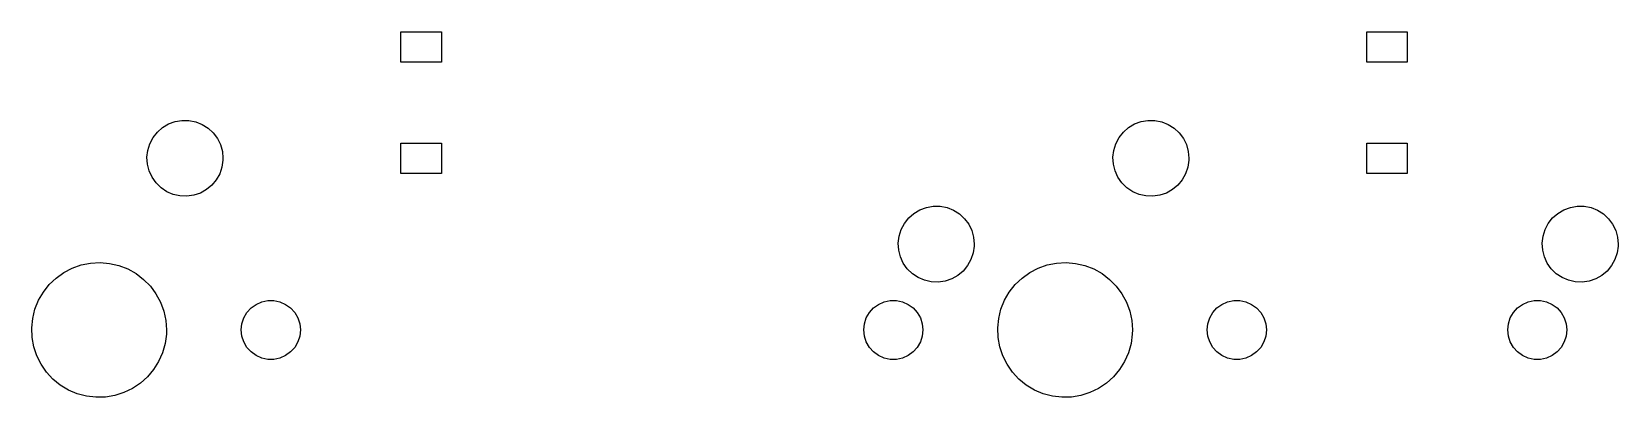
# Model space of a CAD drawing. Extents: x 30 to 427, y -149 to -23.
# Drawn here: x 128.98 to 175.91, y -35.33 to -24.51 of the extents above; entities that cross this region are included whole.
import ezdxf

# ---------------------------------------------------------------- set-up
doc = ezdxf.new("R2010")
doc.units = 0
doc.layers.add('BLACK', color=7, linetype='CONTINUOUS')

msp = doc.modelspace()

# ---------------------------------------------------------------- linework, layer by layer
at = {"layer": 'BLACK', "linetype": 'CONTINUOUS'}
for p, q in [((139.894, -25.4128), (139.894, -24.5129)), ((139.894, -24.5129), (141.094, -24.5129)), ((141.094, -24.5129), (141.094, -25.4128)), ((168.469, -25.4128), (168.469, -24.5129)), ((168.469, -24.5129), (169.669, -24.5129)), ((169.669, -24.5129), (169.669, -25.4128)), ((141.094, -25.4128), (139.894, -25.4128)), ((169.669, -25.4128), (168.469, -25.4128)), ((133.024, -27.2421), (133.218, -27.1708)), ((133.218, -27.1708), (133.42, -27.136)), ((133.42, -27.136), (133.626, -27.1387)), ((133.626, -27.1387), (133.828, -27.1788)), ((133.828, -27.1788), (134.019, -27.2551)), ((161.599, -27.2421), (161.793, -27.1708)), ((161.793, -27.1708), (161.995, -27.136)), ((161.995, -27.136), (162.201, -27.1387)), ((162.201, -27.1387), (162.403, -27.1788)), ((162.403, -27.1788), (162.594, -27.2551)), ((132.469, -27.827), (132.565, -27.6448)), ((132.565, -27.6448), (132.693, -27.4831)), ((132.693, -27.4831), (132.847, -27.3474)), ((132.847, -27.3474), (133.024, -27.2421)), ((134.019, -27.2551), (134.194, -27.365)), ((134.194, -27.365), (134.345, -27.5047)), ((134.345, -27.5047), (134.468, -27.6697)), ((134.468, -27.6697), (134.559, -27.8543)), ((161.044, -27.827), (161.14, -27.6448)), ((161.14, -27.6448), (161.268, -27.4831)), ((161.268, -27.4831), (161.422, -27.3474)), ((161.422, -27.3474), (161.599, -27.2421)), ((162.594, -27.2551), (162.769, -27.365)), ((162.769, -27.365), (162.92, -27.5047)), ((162.92, -27.5047), (163.043, -27.6697)), ((163.043, -27.6697), (163.134, -27.8543)), ((132.384, -28.2281), (132.408, -28.0236)), ((132.408, -28.0236), (132.469, -27.827)), ((134.559, -27.8543), (134.615, -28.0525)), ((134.615, -28.0525), (134.634, -28.2575)), ((139.894, -28.7128), (139.894, -27.8128)), ((139.894, -27.8128), (141.094, -27.8128)), ((141.094, -27.8128), (141.094, -28.7128)), ((160.959, -28.2281), (160.983, -28.0236)), ((160.983, -28.0236), (161.044, -27.827)), ((163.134, -27.8543), (163.19, -28.0525)), ((163.19, -28.0525), (163.209, -28.2575)), ((168.469, -28.7128), (168.469, -27.8128)), ((168.469, -27.8128), (169.669, -27.8128)), ((169.669, -27.8128), (169.669, -28.7128)), ((132.398, -28.4335), (132.384, -28.2281)), ((132.448, -28.633), (132.398, -28.4335)), ((134.603, -28.5201), (134.536, -28.7151)), ((134.632, -28.3164), (134.603, -28.5201)), ((134.634, -28.2575), (134.632, -28.3164)), ((160.973, -28.4335), (160.959, -28.2281)), ((161.023, -28.633), (160.973, -28.4335)), ((163.178, -28.5201), (163.111, -28.7151)), ((163.207, -28.3164), (163.178, -28.5201)), ((163.209, -28.2575), (163.207, -28.3164)), ((132.534, -28.82), (132.448, -28.633)), ((132.653, -28.9881), (132.534, -28.82)), ((132.801, -29.1318), (132.653, -28.9881)), ((134.304, -29.053), (134.146, -29.1846)), ((134.436, -28.8947), (134.304, -29.053)), ((134.536, -28.7151), (134.436, -28.8947)), ((141.094, -28.7128), (139.894, -28.7128)), ((161.109, -28.82), (161.023, -28.633)), ((161.228, -28.9881), (161.109, -28.82)), ((161.376, -29.1318), (161.228, -28.9881)), ((162.879, -29.053), (162.721, -29.1846)), ((163.011, -28.8947), (162.879, -29.053)), ((163.111, -28.7151), (163.011, -28.8947)), ((169.669, -28.7128), (168.469, -28.7128)), ((132.972, -29.2462), (132.801, -29.1318)), ((133.161, -29.3274), (132.972, -29.2462)), ((133.362, -29.3729), (133.161, -29.3274)), ((133.568, -29.381), (133.362, -29.3729)), ((133.771, -29.3514), (133.568, -29.381)), ((133.966, -29.2852), (133.771, -29.3514)), ((134.146, -29.1846), (133.966, -29.2852)), ((161.547, -29.2462), (161.376, -29.1318)), ((161.736, -29.3274), (161.547, -29.2462)), ((161.937, -29.3729), (161.736, -29.3274)), ((162.143, -29.381), (161.937, -29.3729)), ((162.346, -29.3514), (162.143, -29.381)), ((162.541, -29.2852), (162.346, -29.3514)), ((162.721, -29.1846), (162.541, -29.2852)), ((154.79, -30.1848), (154.918, -30.0231)), ((154.918, -30.0231), (155.072, -29.8874)), ((155.072, -29.8874), (155.249, -29.7821)), ((155.249, -29.7821), (155.443, -29.7108)), ((155.443, -29.7108), (155.645, -29.676)), ((155.645, -29.676), (155.851, -29.6787)), ((155.851, -29.6787), (156.053, -29.7188)), ((156.053, -29.7188), (156.244, -29.7951)), ((156.244, -29.7951), (156.419, -29.905)), ((156.419, -29.905), (156.57, -30.0447)), ((173.84, -30.1848), (173.968, -30.0231)), ((173.968, -30.0231), (174.122, -29.8874)), ((174.122, -29.8874), (174.299, -29.7821)), ((174.299, -29.7821), (174.493, -29.7108)), ((174.493, -29.7108), (174.695, -29.676)), ((174.695, -29.676), (174.901, -29.6787)), ((174.901, -29.6787), (175.103, -29.7188)), ((175.103, -29.7188), (175.294, -29.7951)), ((175.294, -29.7951), (175.469, -29.905)), ((175.469, -29.905), (175.62, -30.0447)), ((154.633, -30.5636), (154.694, -30.367)), ((154.694, -30.367), (154.79, -30.1848)), ((156.57, -30.0447), (156.693, -30.2097)), ((156.693, -30.2097), (156.784, -30.3943)), ((156.784, -30.3943), (156.84, -30.5925)), ((173.683, -30.5636), (173.744, -30.367)), ((173.744, -30.367), (173.84, -30.1848)), ((175.62, -30.0447), (175.743, -30.2097)), ((175.743, -30.2097), (175.834, -30.3943)), ((175.834, -30.3943), (175.89, -30.5925)), ((154.609, -30.7681), (154.633, -30.5636)), ((154.623, -30.9735), (154.609, -30.7681)), ((154.673, -31.173), (154.623, -30.9735)), ((156.857, -30.8564), (156.828, -31.0601)), ((156.84, -30.5925), (156.859, -30.7975)), ((156.859, -30.7975), (156.857, -30.8564)), ((173.659, -30.7681), (173.683, -30.5636)), ((173.673, -30.9735), (173.659, -30.7681)), ((173.723, -31.173), (173.673, -30.9735)), ((175.907, -30.8564), (175.878, -31.0601)), ((175.89, -30.5925), (175.909, -30.7975)), ((175.909, -30.7975), (175.907, -30.8564)), ((130.177, -31.5076), (130.443, -31.4143)), ((130.443, -31.4143), (130.719, -31.3593)), ((130.719, -31.3593), (131, -31.3438)), ((131, -31.3438), (131.281, -31.3681)), ((131.281, -31.3681), (131.555, -31.4317)), ((131.555, -31.4317), (131.818, -31.5334)), ((154.759, -31.36), (154.673, -31.173)), ((154.878, -31.5281), (154.759, -31.36)), ((156.661, -31.4347), (156.529, -31.593)), ((156.761, -31.2551), (156.661, -31.4347)), ((156.828, -31.0601), (156.761, -31.2551)), ((158.752, -31.5076), (159.018, -31.4143)), ((159.018, -31.4143), (159.294, -31.3593)), ((159.294, -31.3593), (159.575, -31.3438)), ((159.575, -31.3438), (159.856, -31.3681)), ((159.856, -31.3681), (160.13, -31.4317)), ((160.13, -31.4317), (160.393, -31.5334)), ((173.809, -31.36), (173.723, -31.173)), ((173.928, -31.5281), (173.809, -31.36)), ((175.711, -31.4347), (175.579, -31.593)), ((175.811, -31.2551), (175.711, -31.4347)), ((175.878, -31.0601), (175.811, -31.2551)), ((129.494, -31.9956), (129.698, -31.8012)), ((129.698, -31.8012), (129.927, -31.6374)), ((129.927, -31.6374), (130.177, -31.5076)), ((131.818, -31.5334), (132.063, -31.671)), ((132.063, -31.671), (132.287, -31.8419)), ((132.287, -31.8419), (132.485, -32.0426)), ((155.026, -31.6718), (154.878, -31.5281)), ((155.197, -31.7862), (155.026, -31.6718)), ((155.386, -31.8674), (155.197, -31.7862)), ((155.587, -31.9129), (155.386, -31.8674)), ((155.793, -31.921), (155.587, -31.9129)), ((155.996, -31.8914), (155.793, -31.921)), ((156.191, -31.8252), (155.996, -31.8914)), ((156.371, -31.7246), (156.191, -31.8252)), ((156.529, -31.593), (156.371, -31.7246)), ((158.069, -31.9956), (158.273, -31.8012)), ((158.273, -31.8012), (158.502, -31.6374)), ((158.502, -31.6374), (158.752, -31.5076)), ((160.393, -31.5334), (160.638, -31.671)), ((160.638, -31.671), (160.862, -31.8419)), ((160.862, -31.8419), (161.06, -32.0426)), ((174.076, -31.6718), (173.928, -31.5281)), ((174.247, -31.7862), (174.076, -31.6718)), ((174.436, -31.8674), (174.247, -31.7862)), ((174.637, -31.9129), (174.436, -31.8674)), ((174.843, -31.921), (174.637, -31.9129)), ((175.046, -31.8914), (174.843, -31.921)), ((175.241, -31.8252), (175.046, -31.8914)), ((175.421, -31.7246), (175.241, -31.8252)), ((175.579, -31.593), (175.421, -31.7246)), ((129.178, -32.4603), (129.32, -32.2168)), ((129.32, -32.2168), (129.494, -31.9956)), ((132.485, -32.0426), (132.652, -32.2691)), ((132.652, -32.2691), (132.786, -32.517)), ((157.753, -32.4603), (157.895, -32.2168)), ((157.895, -32.2168), (158.069, -31.9956)), ((161.06, -32.0426), (161.227, -32.2691)), ((161.227, -32.2691), (161.361, -32.517)), ((129.005, -32.9947), (129.072, -32.7214)), ((129.072, -32.7214), (129.178, -32.4603)), ((132.786, -32.517), (132.883, -32.7812)), ((132.883, -32.7812), (132.943, -33.0566)), ((135.249, -32.9816), (135.341, -32.8232)), ((135.341, -32.8232), (135.463, -32.6872)), ((135.463, -32.6872), (135.611, -32.5797)), ((135.611, -32.5797), (135.778, -32.5053)), ((135.778, -32.5053), (135.957, -32.4673)), ((135.957, -32.4673), (136.14, -32.4673)), ((136.14, -32.4673), (136.319, -32.5053)), ((136.319, -32.5053), (136.486, -32.5797)), ((136.486, -32.5797), (136.634, -32.6872)), ((136.634, -32.6872), (136.757, -32.8232)), ((136.757, -32.8232), (136.848, -32.9816)), ((153.664, -32.9816), (153.756, -32.8232)), ((153.756, -32.8232), (153.878, -32.6872)), ((153.878, -32.6872), (154.026, -32.5797)), ((154.026, -32.5797), (154.193, -32.5053)), ((154.193, -32.5053), (154.372, -32.4673)), ((154.372, -32.4673), (154.555, -32.4673)), ((154.555, -32.4673), (154.734, -32.5053)), ((154.734, -32.5053), (154.901, -32.5797)), ((154.901, -32.5797), (155.049, -32.6872)), ((155.049, -32.6872), (155.172, -32.8232)), ((155.172, -32.8232), (155.263, -32.9816)), ((157.58, -32.9947), (157.647, -32.7214)), ((157.647, -32.7214), (157.753, -32.4603)), ((161.361, -32.517), (161.458, -32.7812)), ((161.458, -32.7812), (161.518, -33.0566)), ((163.824, -32.9816), (163.916, -32.8232)), ((163.916, -32.8232), (164.038, -32.6872)), ((164.038, -32.6872), (164.186, -32.5797)), ((164.186, -32.5797), (164.353, -32.5053)), ((164.353, -32.5053), (164.532, -32.4673)), ((164.532, -32.4673), (164.715, -32.4673)), ((164.715, -32.4673), (164.894, -32.5053)), ((164.894, -32.5053), (165.061, -32.5797)), ((165.061, -32.5797), (165.209, -32.6872)), ((165.209, -32.6872), (165.332, -32.8232)), ((165.332, -32.8232), (165.423, -32.9816)), ((172.714, -32.9816), (172.806, -32.8232)), ((172.806, -32.8232), (172.928, -32.6872)), ((172.928, -32.6872), (173.076, -32.5797)), ((173.076, -32.5797), (173.243, -32.5053)), ((173.243, -32.5053), (173.422, -32.4673)), ((173.422, -32.4673), (173.605, -32.4673)), ((173.605, -32.4673), (173.784, -32.5053)), ((173.784, -32.5053), (173.951, -32.5797)), ((173.951, -32.5797), (174.099, -32.6872)), ((174.099, -32.6872), (174.222, -32.8232)), ((174.222, -32.8232), (174.313, -32.9816)), ((128.976, -33.2749), (129.005, -32.9947)), ((128.987, -33.5563), (128.976, -33.2749)), ((132.943, -33.0566), (132.963, -33.3375)), ((135.174, -33.3375), (135.193, -33.1556)), ((135.193, -33.1556), (135.249, -32.9816)), ((136.848, -32.9816), (136.905, -33.1556)), ((136.905, -33.1556), (136.924, -33.3375)), ((153.589, -33.3375), (153.608, -33.1556)), ((153.608, -33.1556), (153.664, -32.9816)), ((155.263, -32.9816), (155.32, -33.1556)), ((155.32, -33.1556), (155.339, -33.3375)), ((157.551, -33.2749), (157.58, -32.9947)), ((157.562, -33.5563), (157.551, -33.2749)), ((161.518, -33.0566), (161.538, -33.3375)), ((163.749, -33.3375), (163.768, -33.1556)), ((163.768, -33.1556), (163.824, -32.9816)), ((165.423, -32.9816), (165.48, -33.1556)), ((165.48, -33.1556), (165.499, -33.3375)), ((172.639, -33.3375), (172.658, -33.1556)), ((172.658, -33.1556), (172.714, -32.9816)), ((174.313, -32.9816), (174.37, -33.1556)), ((174.37, -33.1556), (174.389, -33.3375)), ((129.037, -33.8334), (128.987, -33.5563)), ((132.921, -33.7418), (132.845, -34.0129)), ((132.959, -33.4627), (132.921, -33.7418)), ((132.963, -33.3375), (132.959, -33.4627)), ((135.193, -33.5194), (135.174, -33.3375)), ((135.249, -33.6934), (135.193, -33.5194)), ((135.341, -33.8518), (135.249, -33.6934)), ((136.848, -33.6934), (136.757, -33.8518)), ((136.905, -33.5194), (136.848, -33.6934)), ((136.924, -33.3375), (136.905, -33.5194)), ((153.608, -33.5194), (153.589, -33.3375)), ((153.664, -33.6934), (153.608, -33.5194)), ((153.756, -33.8518), (153.664, -33.6934)), ((155.263, -33.6934), (155.172, -33.8518)), ((155.32, -33.5194), (155.263, -33.6934)), ((155.339, -33.3375), (155.32, -33.5194)), ((157.612, -33.8334), (157.562, -33.5563)), ((161.496, -33.7418), (161.42, -34.0129)), ((161.534, -33.4627), (161.496, -33.7418)), ((161.538, -33.3375), (161.534, -33.4627)), ((163.768, -33.5194), (163.749, -33.3375)), ((163.824, -33.6934), (163.768, -33.5194)), ((163.916, -33.8518), (163.824, -33.6934)), ((165.423, -33.6934), (165.332, -33.8518)), ((165.48, -33.5194), (165.423, -33.6934)), ((165.499, -33.3375), (165.48, -33.5194)), ((172.658, -33.5194), (172.639, -33.3375)), ((172.714, -33.6934), (172.658, -33.5194)), ((172.806, -33.8518), (172.714, -33.6934)), ((174.313, -33.6934), (174.222, -33.8518)), ((174.37, -33.5194), (174.313, -33.6934)), ((174.389, -33.3375), (174.37, -33.5194)), ((129.127, -34.1005), (129.037, -33.8334)), ((129.253, -34.3525), (129.127, -34.1005)), ((132.845, -34.0129), (132.731, -34.2705)), ((135.463, -33.9878), (135.341, -33.8518)), ((135.611, -34.0953), (135.463, -33.9878)), ((135.778, -34.1697), (135.611, -34.0953)), ((135.957, -34.2077), (135.778, -34.1697)), ((136.14, -34.2077), (135.957, -34.2077)), ((136.319, -34.1697), (136.14, -34.2077)), ((136.486, -34.0953), (136.319, -34.1697)), ((136.634, -33.9878), (136.486, -34.0953)), ((136.757, -33.8518), (136.634, -33.9878)), ((153.878, -33.9878), (153.756, -33.8518)), ((154.026, -34.0953), (153.878, -33.9878)), ((154.193, -34.1697), (154.026, -34.0953)), ((154.372, -34.2077), (154.193, -34.1697)), ((154.555, -34.2077), (154.372, -34.2077)), ((154.734, -34.1697), (154.555, -34.2077)), ((154.901, -34.0953), (154.734, -34.1697)), ((155.049, -33.9878), (154.901, -34.0953)), ((155.172, -33.8518), (155.049, -33.9878)), ((157.702, -34.1005), (157.612, -33.8334)), ((157.828, -34.3525), (157.702, -34.1005)), ((161.42, -34.0129), (161.306, -34.2705)), ((164.038, -33.9878), (163.916, -33.8518)), ((164.186, -34.0953), (164.038, -33.9878)), ((164.353, -34.1697), (164.186, -34.0953)), ((164.532, -34.2077), (164.353, -34.1697)), ((164.715, -34.2077), (164.532, -34.2077)), ((164.894, -34.1697), (164.715, -34.2077)), ((165.061, -34.0953), (164.894, -34.1697)), ((165.209, -33.9878), (165.061, -34.0953)), ((165.332, -33.8518), (165.209, -33.9878)), ((172.928, -33.9878), (172.806, -33.8518)), ((173.076, -34.0953), (172.928, -33.9878)), ((173.243, -34.1697), (173.076, -34.0953)), ((173.422, -34.2077), (173.243, -34.1697)), ((173.605, -34.2077), (173.422, -34.2077)), ((173.784, -34.1697), (173.605, -34.2077)), ((173.951, -34.0953), (173.784, -34.1697)), ((174.099, -33.9878), (173.951, -34.0953)), ((174.222, -33.8518), (174.099, -33.9878)), ((129.413, -34.5842), (129.253, -34.3525)), ((129.604, -34.791), (129.413, -34.5842)), ((132.401, -34.7251), (132.191, -34.913)), ((132.582, -34.5095), (132.401, -34.7251)), ((132.731, -34.2705), (132.582, -34.5095)), ((157.988, -34.5842), (157.828, -34.3525)), ((158.179, -34.791), (157.988, -34.5842)), ((160.976, -34.7251), (160.766, -34.913)), ((161.157, -34.5095), (160.976, -34.7251)), ((161.306, -34.2705), (161.157, -34.5095)), ((129.822, -34.9688), (129.604, -34.791)), ((130.064, -35.1141), (129.822, -34.9688)), ((130.323, -35.2239), (130.064, -35.1141)), ((131.703, -35.1914), (131.434, -35.2763)), ((131.957, -35.0695), (131.703, -35.1914)), ((132.191, -34.913), (131.957, -35.0695)), ((158.397, -34.9688), (158.179, -34.791)), ((158.639, -35.1141), (158.397, -34.9688)), ((158.898, -35.2239), (158.639, -35.1141)), ((160.278, -35.1914), (160.009, -35.2763)), ((160.532, -35.0695), (160.278, -35.1914)), ((160.766, -34.913), (160.532, -35.0695)), ((130.595, -35.2961), (130.323, -35.2239)), ((130.875, -35.3292), (130.595, -35.2961)), ((131.156, -35.3226), (130.875, -35.3292)), ((131.434, -35.2763), (131.156, -35.3226)), ((159.17, -35.2961), (158.898, -35.2239)), ((159.45, -35.3292), (159.17, -35.2961)), ((159.731, -35.3226), (159.45, -35.3292)), ((160.009, -35.2763), (159.731, -35.3226))]:
    msp.add_line(p, q, dxfattribs=at)

doc.saveas('drawing.dxf')
